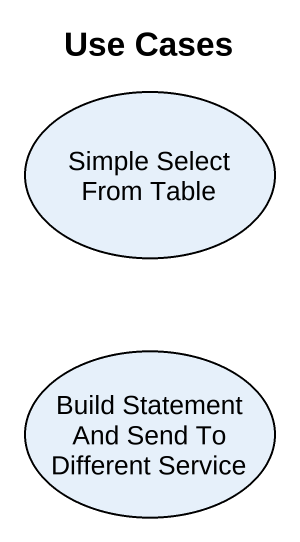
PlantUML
@startuml
title Use Cases
usecase "Simple Select From Table" as Simple_Select_From_Table
usecase "Build Statement And Send To Different Service" as Build_Statement_And_Send_To
@enduml
